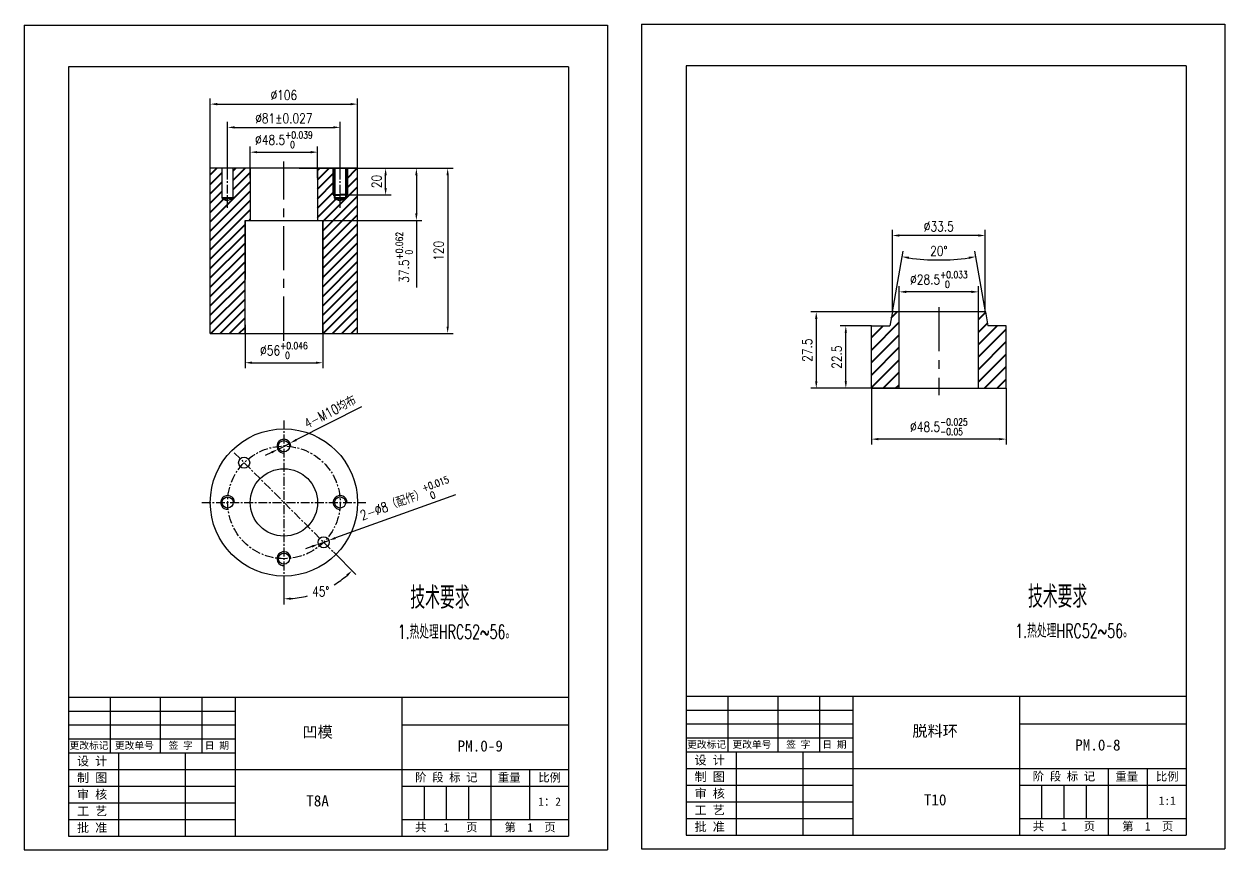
# Model space of a CAD drawing. Extents: x -23172 to -18855, y 7404 to 10591.
# Drawn here: x -20726.6 to -20294.2, y 9213.1 to 9510.4 of the extents above; entities that cross this region are included whole.
import ezdxf
from ezdxf.enums import TextEntityAlignment as Align

# ---------------------------------------------------------------- set-up
doc = ezdxf.new("R2010")
doc.units = 0
doc.header["$LTSCALE"] = 10
doc.linetypes.add('CENTER', pattern=[50.8, 31.75, -6.35, 6.35, -6.35])
doc.layers.get('DEFPOINTS').update_dxf_attribs({"linetype": 'CONTINUOUS'})
for name, color, linetype in [('2细线层', 3, 'CONTINUOUS'), ('3中心线层', 1, 'CENTER'), ('6文字层', 3, 'CONTINUOUS'), ('7标注层', 4, 'CONTINUOUS'), ('CONT', 3, 'CONTINUOUS'), ('TEXT', 1, 'CONTINUOUS')]:
    doc.layers.add(name, color=color, linetype=linetype)
doc.layers.add('YELLOW', color=2, linetype='CONTINUOUS', lineweight=40)
doc.styles.add('CHINA1', font='')
doc.styles.add('PC_TEXTSTYLE', font='txt.shx', dxfattribs={"width": 0.8, "bigfont": 'hzfs.shx'})
doc.styles.get('CHINA1').set_extended_font_data('SimSun')
doc.dimstyles.new('TH_GBDIM', dxfattribs={"dimtxt": 3.5, "dimasz": 2.5, "dimexe": 2, "dimexo": 0, "dimgap": 1.5, "dimtad": 1, "dimdec": 1, "dimzin": 0, "dimdsep": 46, "dimtxsty": 'PC_TEXTSTYLE', "dimcen": 2.5, "dimadec": 0, "dimazin": 0, "dimtfac": 0.714286, "dimtdec": 4, "dimtmove": 0, "dimatfit": 3, "dimfxl": 1, "dimtolj": 1, "dimtzin": 0, "dimarcsym": 0})

# ---------------------------------------------------------------- blocks, each defined once
blk = doc.blocks.new('*D229')
at = {"layer": '7标注层', "color": 0, "lineweight": -2, "ltscale": 0.5}
for p, q in [((-20571.24, 9340.96), (-20614.46, 9325.4)), ((-20622.93, 9322.35), (-20625.28, 9321.5)), ((-20620.57, 9323.2), (-20616.81, 9324.55))]:
    blk.add_line(p, q, dxfattribs=at)
at = {"layer": '7标注层', "color": 0, "lineweight": -3, "ltscale": 0.5}
for points in [[(-20614.6, 9325.79), (-20614.32, 9325.01), (-20616.81, 9324.55)], [(-20623.07, 9322.74), (-20622.79, 9321.96), (-20620.57, 9323.2)]]:
    blk.add_solid(points, dxfattribs=at)
at = {"layer": 'DEFPOINTS', "color": 0, "lineweight": -3, "ltscale": 0.5}
for p in [(-20620.57, 9323.2), (-20616.81, 9324.55)]:
    blk.add_point(p, dxfattribs=at)
at = {"layer": '7标注层', "color": 0, "lineweight": -3, "ltscale": 0.5, "insert": (-20589.28, 9339.16), "char_height": 3.5, "attachment_point": 5, "rotation": 19.7984, "style": 'PC_TEXTSTYLE'}
blk.add_mtext('\\A1;2-%%c8（配作）{}{\\H0.7143x;\\S+0.015^  0;}', dxfattribs=at)
blk = doc.blocks.new('*D230')
at = {"layer": '7标注层', "color": 0, "lineweight": -2, "ltscale": 0.5}
for p, q in [((-20605.03, 9372.58), (-20628.55, 9360.7)), ((-20637.47, 9356.19), (-20639.71, 9355.06)), ((-20635.24, 9357.31), (-20630.78, 9359.57))]:
    blk.add_line(p, q, dxfattribs=at)
at = {"layer": '7标注层', "color": 0, "lineweight": -3, "ltscale": 0.5}
for points in [[(-20628.74, 9361.07), (-20628.36, 9360.33), (-20630.78, 9359.57)], [(-20637.66, 9356.56), (-20637.29, 9355.82), (-20635.24, 9357.31)]]:
    blk.add_solid(points, dxfattribs=at)
at = {"layer": 'DEFPOINTS', "color": 0, "lineweight": -3, "ltscale": 0.5}
for p in [(-20635.24, 9357.31), (-20630.78, 9359.57)]:
    blk.add_point(p, dxfattribs=at)
at = {"layer": '7标注层', "color": 0, "lineweight": -3, "ltscale": 0.5, "insert": (-20616.37, 9370.84), "char_height": 3.5, "attachment_point": 5, "rotation": 26.8056, "style": 'PC_TEXTSTYLE'}
blk.add_mtext('\\A1;4-M10均布{}{}', dxfattribs=at)
blk = doc.blocks.new('*D228')
at = {"layer": '7标注层', "color": 0, "lineweight": -2, "ltscale": 0.5}
for p, q in [((-20615.2, 9320.38), (-20607.06, 9312.24)), ((-20633.01, 9308.69), (-20633.01, 9301.49))]:
    blk.add_line(p, q, dxfattribs=at)
for start, end in [(301.334, 310.8719), (274.1281, 284.2019)]:
    blk.add_arc((-20633.01, 9338.19), 34.71, start, end, dxfattribs=at)
at = {"layer": '7标注层', "color": 0, "lineweight": -3, "ltscale": 0.5}
for points in [[(-20610.58, 9312.25), (-20610.02, 9311.64), (-20608.47, 9313.65)], [(-20630.5, 9303.16), (-20630.53, 9303.99), (-20633.01, 9303.49)]]:
    blk.add_solid(points, dxfattribs=at)
at = {"layer": 'DEFPOINTS', "color": 0, "lineweight": -3, "ltscale": 0.5}
for p in [(-20633.01, 9367.69), (-20650.91, 9356.09), (-20615.2, 9320.38), (-20633.01, 9308.69), (-20624.03, 9304.67)]:
    blk.add_point(p, dxfattribs=at)
at = {"layer": '7标注层', "color": 0, "lineweight": -3, "ltscale": 0.5, "insert": (-20619.73, 9306.13), "char_height": 3.5, "attachment_point": 5, "style": 'PC_TEXTSTYLE'}
blk.add_mtext('\\A1;45%%d{}{}', dxfattribs=at)
blk = doc.blocks.new('*D231')
at = {"layer": '7标注层', "color": 0, "lineweight": -2, "ltscale": 0.5}
for p, q in [((-20627.51, 9458.49), (-20572.06, 9458.49)), ((-20574.06, 9455.99), (-20574.06, 9401.54)), ((-20627.51, 9399.04), (-20572.06, 9399.04))]:
    blk.add_line(p, q, dxfattribs=at)
at = {"layer": '7标注层', "color": 0, "lineweight": -3, "ltscale": 0.5}
for points in [[(-20574.47, 9455.99), (-20573.64, 9455.99), (-20574.06, 9458.49)], [(-20574.47, 9401.54), (-20573.64, 9401.54), (-20574.06, 9399.04)]]:
    blk.add_solid(points, dxfattribs=at)
at = {"layer": 'DEFPOINTS', "color": 0, "lineweight": -3, "ltscale": 0.5}
for p in [(-20627.51, 9458.49), (-20627.51, 9399.04), (-20574.06, 9399.04)]:
    blk.add_point(p, dxfattribs=at)
at = {"layer": '7标注层', "color": 0, "lineweight": -3, "ltscale": 0.5, "insert": (-20577.31, 9428.77), "char_height": 3.5, "attachment_point": 5, "rotation": 90, "style": 'PC_TEXTSTYLE'}
blk.add_mtext('\\A1;120{}{}', dxfattribs=at)
blk = doc.blocks.new('*D232')
at = {"layer": '7标注层', "color": 0, "lineweight": -2, "ltscale": 0.5}
for p, q in [((-20625.58, 9458.49), (-20583.33, 9458.49)), ((-20585.33, 9455.99), (-20585.33, 9442.24)), ((-20625.58, 9439.74), (-20583.33, 9439.74)), ((-20585.33, 9439.74), (-20585.33, 9415.58))]:
    blk.add_line(p, q, dxfattribs=at)
at = {"layer": '7标注层', "color": 0, "lineweight": -3, "ltscale": 0.5}
for points in [[(-20585.74, 9455.99), (-20584.91, 9455.99), (-20585.33, 9458.49)], [(-20585.74, 9442.24), (-20584.91, 9442.24), (-20585.33, 9439.74)]]:
    blk.add_solid(points, dxfattribs=at)
at = {"layer": 'DEFPOINTS', "color": 0, "lineweight": -3, "ltscale": 0.5}
for p in [(-20625.58, 9458.49), (-20625.58, 9439.74), (-20585.33, 9439.74)]:
    blk.add_point(p, dxfattribs=at)
at = {"layer": '7标注层', "color": 0, "lineweight": -3, "ltscale": 0.5, "insert": (-20589.74, 9426.41), "char_height": 3.5, "attachment_point": 5, "rotation": 90, "style": 'PC_TEXTSTYLE'}
blk.add_mtext('\\A1;37.5{}{\\H0.7143x;\\S+0.062^  0;}', dxfattribs=at)
blk = doc.blocks.new('*D252')
at = {"layer": '7标注层', "color": 0, "lineweight": -2, "ltscale": 0.5}
for p, q in [((-20659.51, 9457.56), (-20659.51, 9483.6)), ((-20657.01, 9481.6), (-20609.01, 9481.6)), ((-20606.51, 9457.56), (-20606.51, 9483.6))]:
    blk.add_line(p, q, dxfattribs=at)
at = {"layer": '7标注层', "color": 0, "lineweight": -3, "ltscale": 0.5}
for points in [[(-20657.01, 9482.02), (-20657.01, 9481.18), (-20659.51, 9481.6)], [(-20609.01, 9482.02), (-20609.01, 9481.18), (-20606.51, 9481.6)]]:
    blk.add_solid(points, dxfattribs=at)
at = {"layer": 'DEFPOINTS', "color": 0, "lineweight": -3, "ltscale": 0.5}
for p in [(-20606.51, 9481.6), (-20659.51, 9457.56), (-20606.51, 9457.56)]:
    blk.add_point(p, dxfattribs=at)
at = {"layer": '7标注层', "color": 0, "lineweight": -3, "ltscale": 0.5, "insert": (-20633.01, 9484.85), "char_height": 3.5, "attachment_point": 5, "style": 'PC_TEXTSTYLE'}
blk.add_mtext('\\A1;%%c106{}{}', dxfattribs=at)
blk = doc.blocks.new('*D253')
at = {"layer": '7标注层', "color": 0, "lineweight": -2, "ltscale": 0.5}
for p, q in [((-20653.26, 9457.13), (-20653.26, 9475.23)), ((-20650.76, 9473.23), (-20615.26, 9473.23)), ((-20612.76, 9457.13), (-20612.76, 9475.23))]:
    blk.add_line(p, q, dxfattribs=at)
at = {"layer": '7标注层', "color": 0, "lineweight": -3, "ltscale": 0.5}
for points in [[(-20650.76, 9473.65), (-20650.76, 9472.81), (-20653.26, 9473.23)], [(-20615.26, 9473.65), (-20615.26, 9472.81), (-20612.76, 9473.23)]]:
    blk.add_solid(points, dxfattribs=at)
at = {"layer": 'DEFPOINTS', "color": 0, "lineweight": -3, "ltscale": 0.5}
for p in [(-20612.76, 9473.23), (-20653.26, 9457.13), (-20612.76, 9457.13)]:
    blk.add_point(p, dxfattribs=at)
at = {"layer": '7标注层', "color": 0, "lineweight": -3, "ltscale": 0.5, "insert": (-20633.01, 9476.48), "char_height": 3.5, "attachment_point": 5, "style": 'PC_TEXTSTYLE'}
blk.add_mtext('\\A1;%%c81{}{%%p0.027}', dxfattribs=at)
blk = doc.blocks.new('*D254')
at = {"layer": '7标注层', "color": 0, "lineweight": -2, "ltscale": 0.5}
for p, q in [((-20645.14, 9454.91), (-20645.14, 9466.3)), ((-20642.64, 9464.3), (-20623.39, 9464.3)), ((-20620.89, 9454.91), (-20620.89, 9466.3))]:
    blk.add_line(p, q, dxfattribs=at)
at = {"layer": '7标注层', "color": 0, "lineweight": -3, "ltscale": 0.5}
for points in [[(-20642.64, 9464.72), (-20642.64, 9463.89), (-20645.14, 9464.3)], [(-20623.39, 9464.72), (-20623.39, 9463.89), (-20620.89, 9464.3)]]:
    blk.add_solid(points, dxfattribs=at)
at = {"layer": 'DEFPOINTS', "color": 0, "lineweight": -3, "ltscale": 0.5}
for p in [(-20620.89, 9464.3), (-20645.14, 9454.91), (-20620.89, 9454.91)]:
    blk.add_point(p, dxfattribs=at)
at = {"layer": '7标注层', "color": 0, "lineweight": -3, "ltscale": 0.5, "insert": (-20633.01, 9468.72), "char_height": 3.5, "attachment_point": 5, "style": 'PC_TEXTSTYLE'}
blk.add_mtext('\\A1;%%c48.5{}{\\H0.7143x;\\S+0.039^  0;}', dxfattribs=at)
blk = doc.blocks.new('*D255')
at = {"layer": '7标注层', "color": 0, "lineweight": -2, "ltscale": 0.5}
for p, q in [((-20647.01, 9402.13), (-20647.01, 9386.5)), ((-20619.01, 9402.13), (-20619.01, 9386.5)), ((-20644.51, 9388.5), (-20621.51, 9388.5))]:
    blk.add_line(p, q, dxfattribs=at)
at = {"layer": '7标注层', "color": 0, "lineweight": -3, "ltscale": 0.5}
for points in [[(-20644.51, 9388.91), (-20644.51, 9388.08), (-20647.01, 9388.5)], [(-20621.51, 9388.91), (-20621.51, 9388.08), (-20619.01, 9388.5)]]:
    blk.add_solid(points, dxfattribs=at)
at = {"layer": 'DEFPOINTS', "color": 0, "lineweight": -3, "ltscale": 0.5}
for p in [(-20647.01, 9402.13), (-20619.01, 9402.13), (-20619.01, 9388.5)]:
    blk.add_point(p, dxfattribs=at)
at = {"layer": '7标注层', "color": 0, "lineweight": -3, "ltscale": 0.5, "insert": (-20633.01, 9392.91), "char_height": 3.5, "attachment_point": 5, "style": 'PC_TEXTSTYLE'}
blk.add_mtext('\\A1;%%c56{}{\\H0.7143x;\\S+0.046^  0;}', dxfattribs=at)
blk = doc.blocks.new('*D256')
at = {"layer": '7标注层', "color": 0, "lineweight": -2, "ltscale": 0.5}
for p, q in [((-20611.76, 9458.49), (-20594.4, 9458.49)), ((-20596.4, 9451.43), (-20596.4, 9455.99)), ((-20611.76, 9448.93), (-20594.4, 9448.93))]:
    blk.add_line(p, q, dxfattribs=at)
at = {"layer": '7标注层', "color": 0, "lineweight": -3, "ltscale": 0.5}
for points in [[(-20596.82, 9455.99), (-20595.98, 9455.99), (-20596.4, 9458.49)], [(-20596.82, 9451.43), (-20595.98, 9451.43), (-20596.4, 9448.93)]]:
    blk.add_solid(points, dxfattribs=at)
at = {"layer": 'DEFPOINTS', "color": 0, "lineweight": -3, "ltscale": 0.5}
for p in [(-20611.76, 9458.49), (-20596.4, 9458.49), (-20611.76, 9448.93)]:
    blk.add_point(p, dxfattribs=at)
at = {"layer": '7标注层', "color": 0, "lineweight": -3, "ltscale": 0.5, "insert": (-20599.65, 9453.71), "char_height": 3.5, "attachment_point": 5, "rotation": 90, "style": 'PC_TEXTSTYLE'}
blk.add_mtext('\\A1;20{}{}', dxfattribs=at)
blk = doc.blocks.new('*D262')
at = {"layer": '7标注层', "color": 0, "lineweight": -2, "ltscale": 0.5}
for p, q in [((-20421.49, 9379.3), (-20421.49, 9359)), ((-20372.99, 9379.3), (-20372.99, 9359)), ((-20375.49, 9361), (-20418.99, 9361))]:
    blk.add_line(p, q, dxfattribs=at)
at = {"layer": '7标注层', "color": 0, "lineweight": -3, "ltscale": 0.5}
for points in [[(-20418.99, 9361.41), (-20418.99, 9360.58), (-20421.49, 9361)], [(-20375.49, 9361.41), (-20375.49, 9360.58), (-20372.99, 9361)]]:
    blk.add_solid(points, dxfattribs=at)
at = {"layer": 'DEFPOINTS', "color": 0, "lineweight": -3, "ltscale": 0.5}
for p in [(-20421.49, 9379.3), (-20372.99, 9379.3), (-20421.49, 9361)]:
    blk.add_point(p, dxfattribs=at)
at = {"layer": '7标注层', "color": 0, "lineweight": -3, "ltscale": 0.5, "insert": (-20397.24, 9365.41), "char_height": 3.5, "attachment_point": 5, "style": 'PC_TEXTSTYLE'}
blk.add_mtext('\\A1;%%c48.5{}{\\H0.7143x;\\S-0.025^ -0.05;}', dxfattribs=at)
blk = doc.blocks.new('*D263')
at = {"layer": '7标注层', "color": 0, "lineweight": -2, "ltscale": 0.5}
for p, q in [((-20413.98, 9406.8), (-20410.14, 9428.61)), ((-20380.5, 9406.8), (-20384.34, 9428.61))]:
    blk.add_line(p, q, dxfattribs=at)
blk.add_arc((-20397.24, 9501.76), 76.27, 261.878, 278.122, dxfattribs=at)
at = {"layer": '7标注层', "color": 0, "lineweight": -3, "ltscale": 0.5}
for points in [[(-20408.08, 9425.84), (-20407.95, 9426.66), (-20410.49, 9426.64)], [(-20386.53, 9426.66), (-20386.4, 9425.84), (-20384, 9426.64)]]:
    blk.add_solid(points, dxfattribs=at)
at = {"layer": 'DEFPOINTS', "color": 0, "lineweight": -3, "ltscale": 0.5}
for p in [(-20401.68, 9425.61), (-20413.98, 9406.8), (-20380.5, 9406.8), (-20414.87, 9401.8), (-20379.62, 9401.8)]:
    blk.add_point(p, dxfattribs=at)
at = {"layer": '7标注层', "color": 0, "lineweight": -3, "ltscale": 0.5, "insert": (-20397.24, 9428.73), "char_height": 3.5, "attachment_point": 5, "style": 'PC_TEXTSTYLE'}
blk.add_mtext('\\A1;20%%d{}{}', dxfattribs=at)
blk = doc.blocks.new('*D264')
at = {"layer": '7标注层', "color": 0, "lineweight": -2, "ltscale": 0.5}
for p, q in [((-20411.49, 9406.8), (-20411.49, 9416.01)), ((-20385.49, 9414.01), (-20408.99, 9414.01)), ((-20382.99, 9406.8), (-20382.99, 9416.01))]:
    blk.add_line(p, q, dxfattribs=at)
at = {"layer": '7标注层', "color": 0, "lineweight": -3, "ltscale": 0.5}
for points in [[(-20408.99, 9414.43), (-20408.99, 9413.59), (-20411.49, 9414.01)], [(-20385.49, 9414.43), (-20385.49, 9413.59), (-20382.99, 9414.01)]]:
    blk.add_solid(points, dxfattribs=at)
at = {"layer": 'DEFPOINTS', "color": 0, "lineweight": -3, "ltscale": 0.5}
for p in [(-20411.49, 9414.01), (-20411.49, 9406.8), (-20382.99, 9406.8)]:
    blk.add_point(p, dxfattribs=at)
at = {"layer": '7标注层', "color": 0, "lineweight": -3, "ltscale": 0.5, "insert": (-20397.24, 9418.43), "char_height": 3.5, "attachment_point": 5, "style": 'PC_TEXTSTYLE'}
blk.add_mtext('\\A1;%%c28.5{}{\\H0.7143x;\\S+0.033^  0;}', dxfattribs=at)
blk = doc.blocks.new('*D265')
at = {"layer": '7标注层', "color": 0, "lineweight": -2, "ltscale": 0.5}
for p, q in [((-20411.49, 9406.8), (-20443.37, 9406.8)), ((-20441.37, 9404.3), (-20441.37, 9381.8)), ((-20411.49, 9379.3), (-20443.37, 9379.3))]:
    blk.add_line(p, q, dxfattribs=at)
at = {"layer": '7标注层', "color": 0, "lineweight": -3, "ltscale": 0.5}
for points in [[(-20441.79, 9404.3), (-20440.95, 9404.3), (-20441.37, 9406.8)], [(-20441.79, 9381.8), (-20440.95, 9381.8), (-20441.37, 9379.3)]]:
    blk.add_solid(points, dxfattribs=at)
at = {"layer": 'DEFPOINTS', "color": 0, "lineweight": -3, "ltscale": 0.5}
for p in [(-20411.49, 9406.8), (-20441.37, 9379.3), (-20411.49, 9379.3)]:
    blk.add_point(p, dxfattribs=at)
at = {"layer": '7标注层', "color": 0, "lineweight": -3, "ltscale": 0.5, "insert": (-20444.62, 9393.05), "char_height": 3.5, "attachment_point": 5, "rotation": 90, "style": 'PC_TEXTSTYLE'}
blk.add_mtext('\\A1;27.5{}{}', dxfattribs=at)
blk = doc.blocks.new('*D266')
at = {"layer": '7标注层', "color": 0, "lineweight": -2, "ltscale": 0.5}
for p, q in [((-20421.49, 9401.8), (-20432.73, 9401.8)), ((-20430.73, 9381.8), (-20430.73, 9399.3)), ((-20421.49, 9379.3), (-20432.73, 9379.3))]:
    blk.add_line(p, q, dxfattribs=at)
at = {"layer": '7标注层', "color": 0, "lineweight": -3, "ltscale": 0.5}
for points in [[(-20431.15, 9399.3), (-20430.32, 9399.3), (-20430.73, 9401.8)], [(-20431.15, 9381.8), (-20430.32, 9381.8), (-20430.73, 9379.3)]]:
    blk.add_solid(points, dxfattribs=at)
at = {"layer": 'DEFPOINTS', "color": 0, "lineweight": -3, "ltscale": 0.5}
for p in [(-20430.73, 9401.8), (-20421.49, 9401.8), (-20421.49, 9379.3)]:
    blk.add_point(p, dxfattribs=at)
at = {"layer": '7标注层', "color": 0, "lineweight": -3, "ltscale": 0.5, "insert": (-20433.98, 9390.55), "char_height": 3.5, "attachment_point": 5, "rotation": 90, "style": 'PC_TEXTSTYLE'}
blk.add_mtext('\\A1;22.5{}{}', dxfattribs=at)
blk = doc.blocks.new('*D271')
at = {"layer": '7标注层', "color": 0, "lineweight": -2, "ltscale": 0.5}
for p, q in [((-20413.98, 9406.8), (-20413.98, 9436.3)), ((-20383.04, 9434.3), (-20411.48, 9434.3)), ((-20380.54, 9406.8), (-20380.54, 9436.3))]:
    blk.add_line(p, q, dxfattribs=at)
at = {"layer": '7标注层', "color": 0, "lineweight": -3, "ltscale": 0.5}
for points in [[(-20411.48, 9434.72), (-20411.48, 9433.88), (-20413.98, 9434.3)], [(-20383.04, 9434.72), (-20383.04, 9433.88), (-20380.54, 9434.3)]]:
    blk.add_solid(points, dxfattribs=at)
at = {"layer": 'DEFPOINTS', "color": 0, "lineweight": -3, "ltscale": 0.5}
for p in [(-20413.98, 9434.3), (-20413.98, 9406.8), (-20380.54, 9406.8)]:
    blk.add_point(p, dxfattribs=at)
at = {"layer": '7标注层', "color": 0, "lineweight": -3, "ltscale": 0.5, "insert": (-20397.26, 9437.55), "char_height": 3.5, "attachment_point": 5, "style": 'PC_TEXTSTYLE'}
blk.add_mtext('\\A1;%%c33.5{}{}', dxfattribs=at)

msp = doc.modelspace()

# ---------------------------------------------------------------- hatches: boundary and pattern name
at = {"layer": '2细线层', "lineweight": 40}
h = msp.add_hatch(dxfattribs=at)
h.set_pattern_fill('ANSI31', color=256, scale=0.75, angle=180, style=0)
h.set_pattern_definition([(225, (-41248.088, 18815.5404), (1.68379802, -1.68379802), [])])
h.paths.add_polyline_path([(-20659.51, 9399.04), (-20647.01, 9399.04), (-20647.01, 9439.74), (-20645.14, 9439.74), (-20645.14, 9458.49), (-20651.26, 9458.49), (-20651.26, 9447.77), (-20653.26, 9446.92), (-20655.26, 9447.77), (-20655.26, 9458.49), (-20659.51, 9458.49)])
h.paths.add_polyline_path([(-20606.51, 9458.49), (-20610.26, 9458.49), (-20610.26, 9448.93), (-20610.76, 9448.93), (-20610.76, 9447.77), (-20612.76, 9446.92), (-20614.76, 9447.77), (-20614.76, 9448.93), (-20615.26, 9448.93), (-20615.26, 9458.49), (-20620.89, 9458.49), (-20620.89, 9439.74), (-20619.01, 9439.74), (-20619.01, 9399.04), (-20606.51, 9399.04)])
h.paths.add_polyline_path([(-20614.76, 9458.49), (-20615.26, 9458.49), (-20615.26, 9448.93), (-20614.76, 9448.93)], flags=17)
h.paths.add_polyline_path([(-20610.26, 9458.49), (-20610.76, 9458.49), (-20610.76, 9448.93), (-20610.26, 9448.93)], flags=17)
h = msp.add_hatch(dxfattribs=at)
h.set_pattern_fill('ANSI31', color=256, style=0)
h.set_pattern_definition([(45, (1336.919, -59.4208), (-2.24506403, 2.24506403), [])])
h.paths.add_polyline_path([(-20411.49, 9406.8), (-20413.98, 9406.8), (-20414.87, 9401.8), (-20421.49, 9401.8), (-20421.49, 9379.3), (-20411.49, 9379.3)])
h = msp.add_hatch(dxfattribs=at)
h.set_pattern_fill('ANSI31', color=256, style=0)
h.set_pattern_definition([(45, (20278.4694, -9379.2978), (-2.24506403, 2.24506403), [])])
h.paths.add_polyline_path([(-20382.99, 9406.8), (-20380.5, 9406.8), (-20379.62, 9401.8), (-20372.99, 9401.8), (-20372.99, 9379.3), (-20382.99, 9379.3)])

# ---------------------------------------------------------------- linework, layer by layer
for p, q in [((-20615.26, 9458.49), (-20615.26, 9448.93)), ((-20610.26, 9458.49), (-20610.26, 9448.93))]:
    msp.add_line(p, q, dxfattribs=at)
at = {"layer": '3中心线层', "ltscale": 0.01}
for p, q in [((-20653.26, 9444.32), (-20653.26, 9459.96)), ((-20612.76, 9444.32), (-20612.76, 9460.05)), ((-20633.01, 9367.69), (-20633.01, 9308.69)), ((-20650.91, 9356.09), (-20615.2, 9320.38)), ((-20662.51, 9338.19), (-20603.51, 9338.19))]:
    msp.add_line(p, q, dxfattribs=at)
at = {"layer": '3中心线层', "ltscale": 0.05}
msp.add_line((-20633.01, 9396.44), (-20633.01, 9460.9), dxfattribs=at)
at = {"layer": '3中心线层', "lineweight": -3, "ltscale": 0.05}
msp.add_line((-20397.24, 9408.49), (-20397.24, 9376.85), dxfattribs=at)
at = {"layer": '3中心线层', "ltscale": 0.01}
msp.add_circle((-20633.01, 9338.19), 20.25, dxfattribs=at)
at = {"layer": 'CONT', "lineweight": -3}
for p, q in [((-20695.57, 9268.08), (-20695.57, 9248.08)), ((-20677.57, 9268.08), (-20677.57, 9248.08)), ((-20662.57, 9268.08), (-20662.57, 9248.08)), ((-20650.57, 9268.08), (-20650.57, 9218.08)), ((-20590.57, 9268.08), (-20590.57, 9218.08)), ((-20473.24, 9268.44), (-20473.24, 9248.44)), ((-20455.24, 9268.44), (-20455.24, 9248.44)), ((-20440.24, 9268.44), (-20440.24, 9248.44)), ((-20428.24, 9268.44), (-20428.24, 9218.44)), ((-20368.24, 9268.44), (-20368.24, 9218.44)), ((-20710.57, 9263.08), (-20650.57, 9263.08)), ((-20488.24, 9263.44), (-20428.24, 9263.44)), ((-20710.57, 9258.08), (-20650.57, 9258.08)), ((-20590.57, 9258.08), (-20530.57, 9258.08)), ((-20488.24, 9258.44), (-20428.24, 9258.44)), ((-20368.24, 9258.44), (-20308.24, 9258.44)), ((-20710.57, 9253.08), (-20650.57, 9253.08)), ((-20488.24, 9253.44), (-20428.24, 9253.44)), ((-20692.57, 9248.08), (-20692.57, 9218.08)), ((-20668.57, 9248.08), (-20668.57, 9218.08)), ((-20470.24, 9248.44), (-20470.24, 9218.44)), ((-20446.24, 9248.44), (-20446.24, 9218.44)), ((-20710.57, 9242.08), (-20530.57, 9242.08)), ((-20558.57, 9242.08), (-20558.57, 9218.08)), ((-20544.57, 9242.08), (-20544.57, 9224.08)), ((-20488.24, 9242.44), (-20308.24, 9242.44)), ((-20336.24, 9242.44), (-20336.24, 9218.44)), ((-20322.24, 9242.44), (-20322.24, 9224.44)), ((-20710.57, 9236.08), (-20650.57, 9236.08)), ((-20590.57, 9236.08), (-20530.57, 9236.08)), ((-20582.57, 9236.08), (-20582.57, 9224.08)), ((-20574.57, 9236.08), (-20574.57, 9224.08)), ((-20566.57, 9236.08), (-20566.57, 9224.08)), ((-20488.24, 9236.44), (-20428.24, 9236.44)), ((-20368.24, 9236.44), (-20308.24, 9236.44)), ((-20360.24, 9236.44), (-20360.24, 9224.44)), ((-20352.24, 9236.44), (-20352.24, 9224.44)), ((-20344.24, 9236.44), (-20344.24, 9224.44)), ((-20488.24, 9230.44), (-20428.24, 9230.44)), ((-20710.57, 9230.08), (-20650.57, 9230.08)), ((-20710.57, 9224.08), (-20650.57, 9224.08)), ((-20590.57, 9224.08), (-20530.57, 9224.08)), ((-20488.24, 9224.44), (-20428.24, 9224.44)), ((-20368.24, 9224.44), (-20308.24, 9224.44))]:
    msp.add_line(p, q, dxfattribs=at)
for centre in [(-20633.01, 9358.44), (-20653.26, 9338.19), (-20612.76, 9338.19), (-20633.01, 9317.94)]:
    msp.add_arc(centre, 2.5, 0, 273.539, dxfattribs=at)
at = {"layer": 'DEFPOINTS', "lineweight": -3}
for p, q in [((-20726.57, 9510.08), (-20726.57, 9213.08)), ((-20726.57, 9510.08), (-20516.57, 9510.08)), ((-20516.57, 9510.08), (-20516.57, 9213.08)), ((-20504.24, 9510.44), (-20504.24, 9213.44)), ((-20504.24, 9510.44), (-20294.24, 9510.44)), ((-20294.24, 9510.44), (-20294.24, 9213.44)), ((-20726.57, 9213.08), (-20516.57, 9213.08)), ((-20504.24, 9213.44), (-20294.24, 9213.44))]:
    msp.add_line(p, q, dxfattribs=at)
at = {"layer": 'YELLOW', "lineweight": -3}
for p, q in [((-20710.57, 9495.08), (-20710.57, 9218.08)), ((-20530.57, 9495.08), (-20710.57, 9495.08)), ((-20530.57, 9495.08), (-20530.57, 9218.08)), ((-20488.24, 9495.44), (-20488.24, 9218.44)), ((-20308.24, 9495.44), (-20488.24, 9495.44)), ((-20308.24, 9495.44), (-20308.24, 9218.44)), ((-20710.57, 9268.08), (-20530.57, 9268.08)), ((-20488.24, 9268.44), (-20308.24, 9268.44)), ((-20710.57, 9248.08), (-20650.57, 9248.08)), ((-20488.24, 9248.44), (-20428.24, 9248.44)), ((-20710.57, 9218.08), (-20530.57, 9218.08)), ((-20488.24, 9218.44), (-20308.24, 9218.44))]:
    msp.add_line(p, q, dxfattribs=at)
at = {"layer": 'YELLOW', "lineweight": -3, "ltscale": 0.5}
for p, q in [((-20659.51, 9399.04), (-20659.51, 9458.49)), ((-20606.51, 9458.49), (-20659.51, 9458.49)), ((-20655.26, 9447.77), (-20655.26, 9458.49)), ((-20651.26, 9447.77), (-20651.26, 9458.49)), ((-20645.14, 9458.49), (-20645.14, 9439.74)), ((-20620.89, 9458.49), (-20620.89, 9439.74)), ((-20606.51, 9399.04), (-20606.51, 9458.49)), ((-20653.26, 9446.92), (-20651.26, 9447.77)), ((-20647.01, 9439.74), (-20619.01, 9439.74)), ((-20647.01, 9399.04), (-20647.01, 9439.74)), ((-20647.01, 9439.74), (-20647.01, 9418.49)), ((-20619.01, 9439.74), (-20619.01, 9418.49)), ((-20619.01, 9399.04), (-20619.01, 9439.74)), ((-20413.98, 9406.8), (-20414.87, 9401.8)), ((-20380.5, 9406.8), (-20413.98, 9406.8)), ((-20411.49, 9379.3), (-20411.49, 9406.8)), ((-20382.99, 9379.3), (-20382.99, 9406.8)), ((-20380.5, 9406.8), (-20379.62, 9401.8)), ((-20659.51, 9399.04), (-20606.51, 9399.04)), ((-20421.49, 9401.8), (-20414.87, 9401.8)), ((-20421.49, 9379.3), (-20421.49, 9401.8)), ((-20372.99, 9401.8), (-20379.62, 9401.8)), ((-20372.99, 9379.3), (-20372.99, 9401.8)), ((-20421.49, 9379.3), (-20372.99, 9379.3))]:
    msp.add_line(p, q, dxfattribs=at)
at = {"layer": 'YELLOW', "lineweight": 40, "ltscale": 7}
for p, q in [((-20614.76, 9458.49), (-20614.76, 9447.77)), ((-20610.76, 9458.49), (-20610.76, 9447.77)), ((-20651.26, 9447.77), (-20655.26, 9447.77)), ((-20655.26, 9447.77), (-20653.26, 9446.92)), ((-20615.26, 9448.93), (-20612.76, 9448.93)), ((-20614.76, 9447.77), (-20612.76, 9446.92)), ((-20610.76, 9447.77), (-20614.76, 9447.77)), ((-20610.26, 9448.93), (-20612.76, 9448.93)), ((-20610.76, 9447.77), (-20612.76, 9446.92))]:
    msp.add_line(p, q, dxfattribs=at)
at = {"layer": 'YELLOW', "lineweight": -3, "ltscale": 0.5}
for centre, radius in [((-20633.01, 9338.19), 26.5), ((-20633.01, 9358.44), 2), ((-20647.33, 9352.51), 2), ((-20633.01, 9338.19), 12.12), ((-20653.26, 9338.19), 2), ((-20612.76, 9338.19), 2), ((-20618.69, 9323.87), 2), ((-20633.01, 9317.94), 2)]:
    msp.add_circle(centre, radius, dxfattribs=at)

# ---------------------------------------------------------------- texts
at = {"layer": '6文字层', "lineweight": -3, "ltscale": 0.5, "style": 'PC_TEXTSTYLE', "width": 0.667}
for s, height, p in [('技术要求', 8, (-20587.5, 9299.92)), ('技术要求', 8, (-20365.17, 9300.28)), ('1.热处理HRC52~56。', 5, (-20369.73, 9289.5)), ('1.热处理HRC52~56。', 5, (-20592.05, 9289.13))]:
    msp.add_text(s, height=height, dxfattribs=at).set_placement(p)
at = {"layer": 'TEXT', "lineweight": -3, "style": 'CHINA1'}
for s, height, p in [('凹模', 4, (-20620.9, 9253.56)), ('脱料环', 4, (-20398.58, 9253.92)), ('更改标记', 2.5, (-20703.16, 9249.45)), ('更改单号', 2.5, (-20686.84, 9249.45)), ('签 字', 2.5, (-20670.16, 9249.45)), ('日 期', 2.5, (-20657.15, 9249.45)), ('PM.0-9', 4, (-20562.32, 9248.52)), ('更改标记', 2.5, (-20480.84, 9249.81)), ('更改单号', 2.5, (-20464.52, 9249.81)), ('签 字', 2.5, (-20447.84, 9249.81)), ('日 期', 2.5, (-20434.82, 9249.81)), ('PM.0-8', 4, (-20340, 9248.88)), ('阶 段 标 记', 3, (-20574.54, 9237.73)), ('重量', 3, (-20551.91, 9237.67)), ('比例', 3, (-20537.36, 9237.67)), ('阶 段 标 记', 3, (-20352.22, 9238.09)), ('重量', 3, (-20329.59, 9238.03)), ('比例', 3, (-20315.03, 9238.03)), ('T8A', 4, (-20620.9, 9228.78)), ('1：2', 3, (-20537.36, 9228.99)), ('T10', 4, (-20398.58, 9229.14)), ('1:1', 3, (-20315.03, 9229.35)), ('共   1   页', 3, (-20574.54, 9219.73)), ('第  1  页', 3, (-20544.37, 9219.73)), ('共   1   页', 3, (-20352.22, 9220.09)), ('第  1  页', 3, (-20322.04, 9220.09))]:
    msp.add_text(s, height=height, dxfattribs=at).set_placement(p, align=Align.CENTER)
for s, p in [('设 计', (-20485.18, 9243.86)), ('设 计', (-20707.5, 9243.5)), ('制 图', (-20707.5, 9237.5)), ('制 图', (-20485.18, 9237.86)), ('审 核', (-20707.5, 9231.5)), ('审 核', (-20485.18, 9231.86)), ('工 艺', (-20707.5, 9225.5)), ('工 艺', (-20485.18, 9225.86)), ('批 准', (-20707.5, 9219.5)), ('批 准', (-20485.18, 9219.86))]:
    msp.add_text(s, height=3.2, dxfattribs=at).set_placement(p)

# ---------------------------------------------------------------- dimensions: what is measured, and where the dimension line sits
at = {"layer": '7标注层', "lineweight": -3, "ltscale": 0.5}
for base, p1, p2, angle, text, picture, middle in [((-20606.51, 9481.6), (-20659.51, 9457.56), (-20606.51, 9457.56), 180, '%%c106{}{}', '*D252', (-20633.01, 9484.85)), ((-20612.76, 9473.23), (-20653.26, 9457.13), (-20612.76, 9457.13), 180, '%%c81{}{%%p0.027}', '*D253', (-20633.01, 9476.48)), ((-20574.06, 9399.04), (-20627.51, 9458.49), (-20627.51, 9399.04), 90, '120{}{}', '*D231', (-20577.31, 9428.77)), ((-20585.33, 9439.74), (-20625.58, 9458.49), (-20625.58, 9439.74), 90, '37.5{}{\\H0.7143x;\\S+0.062^  0;}', '*D232', (-20589.74, 9426.41)), ((-20596.4, 9458.49), (-20611.76, 9448.93), (-20611.76, 9458.49), 270, '20{}{}', '*D256', (-20599.65, 9453.71)), ((-20619.01, 9388.5), (-20647.01, 9402.13), (-20619.01, 9402.13), 180, '%%c56{}{\\H0.7143x;\\S+0.046^  0;}', '*D255', (-20633.01, 9392.91)), ((-20430.73, 9401.8), (-20421.49, 9379.3), (-20421.49, 9401.8), 90, '<>{}{}', '*D266', (-20433.98, 9390.55))]:
    dim = msp.add_linear_dim(base=base, p1=p1, p2=p2, angle=angle, text=text, dimstyle='TH_GBDIM', override={"dimgap": 1.5, "dimtad": 1, "dimjust": 0, "dimdec": 1, "dimlfac": 1, "dimse1": 0, "dimse2": 0, "dimsd1": 0, "dimsd2": 0}, dxfattribs=at)
    dim.commit()
    dim.dimension.update_dxf_attribs({"geometry": picture, "text_midpoint": middle})
dim = msp.add_linear_dim(base=(-20620.89, 9464.3), p1=(-20645.14, 9454.91), p2=(-20620.89, 9454.91), angle=180, text='%%c48.5{}{\\H0.7143x;\\S+0.039^  0;}', dimstyle='TH_GBDIM', override={"dimgap": 1.5, "dimtad": 1, "dimjust": 0, "dimdec": 1, "dimlfac": 1, "dimse1": 0, "dimse2": 0, "dimsd1": 0, "dimsd2": 0}, dxfattribs=at)
dim.commit()
dim.dimension.update_dxf_attribs({"geometry": '*D254', "text_midpoint": (-20633.01, 9464.3), "dimtype": 160})
for base, p1, p2, text, picture, middle in [((-20413.98, 9434.3), (-20380.54, 9406.8), (-20413.98, 9406.8), '%%c33.5{}{}', '*D271', (-20397.26, 9437.55)), ((-20411.49, 9414.01), (-20382.99, 9406.8), (-20411.49, 9406.8), '%%c28.5{}{\\H0.7143x;\\S+0.033^  0;}', '*D264', (-20397.24, 9418.43)), ((-20421.49, 9361), (-20372.99, 9379.3), (-20421.49, 9379.3), '%%c48.5{}{\\H0.7143x;\\S-0.025^ -0.05;}', '*D262', (-20397.24, 9365.41))]:
    dim = msp.add_linear_dim(base=base, p1=p1, p2=p2, text=text, dimstyle='TH_GBDIM', override={"dimtih": 1, "dimadec": 1}, dxfattribs=at)
    dim.commit()
    dim.dimension.update_dxf_attribs({"geometry": picture, "text_midpoint": middle})
for base, line1, line2, text, picture, middle in [((-20401.68, 9425.61), ((-20413.98, 9406.8), (-20414.87, 9401.8)), ((-20380.5, 9406.8), (-20379.62, 9401.8)), '20%%d{}{}', '*D263', (-20397.24, 9428.73)), ((-20624.03, 9304.67), ((-20650.91, 9356.09), (-20615.2, 9320.38)), ((-20633.01, 9367.69), (-20633.01, 9308.69)), '45%%d{}{}', '*D228', (-20619.73, 9306.13))]:
    dim = msp.add_angular_dim_2l(base=base, line1=line1, line2=line2, text=text, dimstyle='TH_GBDIM', override={"dimgap": 1.5, "dimtad": 1, "dimjust": 0, "dimtih": 1, "dimse1": 0, "dimse2": 0, "dimsd1": 0, "dimsd2": 0, "dimadec": 1}, dxfattribs=at)
    dim.commit()
    dim.dimension.update_dxf_attribs({"geometry": picture, "text_midpoint": middle})
dim = msp.add_linear_dim(base=(-20441.37, 9379.3), p1=(-20411.49, 9406.8), p2=(-20411.49, 9379.3), angle=90, text='27.5{}{}', dimstyle='TH_GBDIM', dxfattribs=at)
dim.commit()
dim.dimension.update_dxf_attribs({"geometry": '*D265', "text_midpoint": (-20444.62, 9393.05)})
for p1, p2, text, picture, middle in [((-20635.24, 9357.31), (-20630.78, 9359.57), '4-M10均布{}{}', '*D230', (-20614.77, 9367.66)), ((-20620.57, 9323.2), (-20616.81, 9324.55), '2-%%c8（配作）{}{\\H0.7143x;\\S+0.015^  0;}', '*D229', (-20587.78, 9335))]:
    dim = msp.add_diameter_dim_2p(p1=p1, p2=p2, text=text, dimstyle='TH_GBDIM', override={"dimgap": 1.5, "dimtad": 1, "dimjust": 0, "dimtih": 0, "dimtoh": 0, "dimdec": 1, "dimlfac": 1, "dimse1": 0, "dimse2": 0, "dimsd1": 0, "dimsd2": 0, "dimtix": 0, "dimtofl": 1, "dimatfit": 3}, dxfattribs=at)
    dim.commit()
    dim.dimension.update_dxf_attribs({"geometry": picture, "text_midpoint": middle, "dimtype": 163})

doc.saveas('drawing.dxf')
